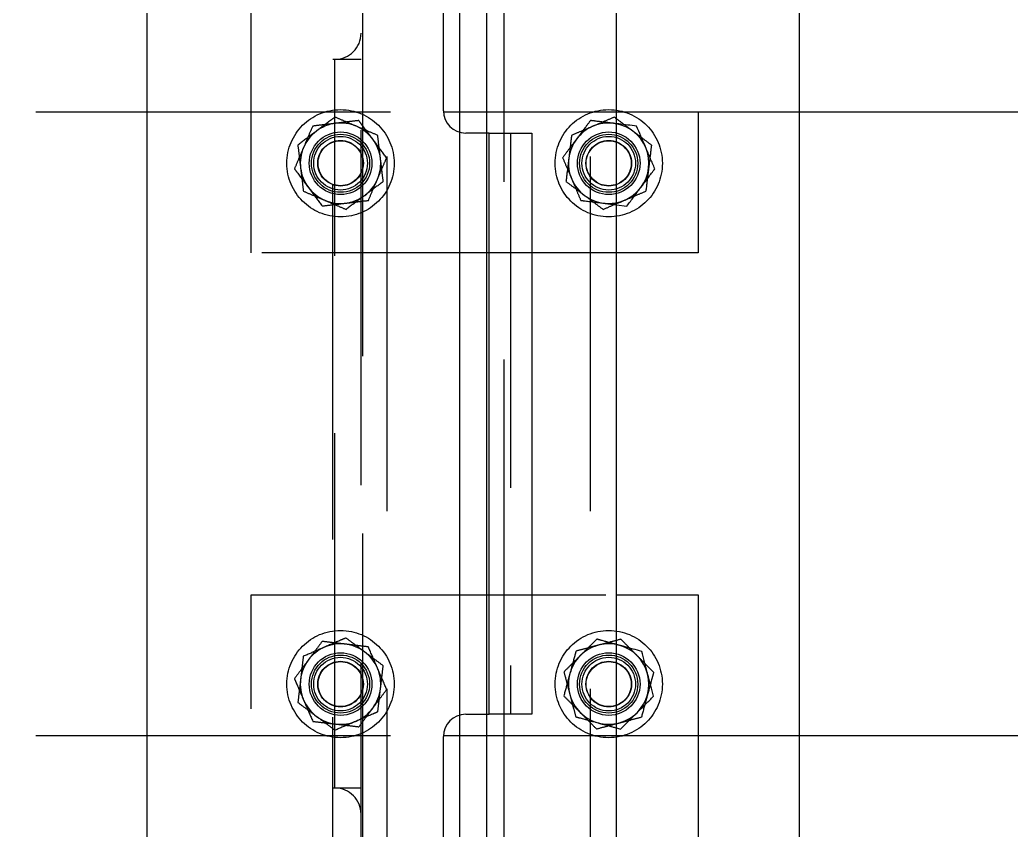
# Model space of a CAD drawing. Header units: metres. Extents: x 0 to 21025, y 0 to 14850.
# Drawn here: x 1991 to 2212.8, y 9100.5 to 9281.7 of the extents above; entities that cross this region are included whole.
import ezdxf

# ---------------------------------------------------------------- set-up
doc = ezdxf.new("R2010")
doc.units = ezdxf.units.M
doc.header["$LTSCALE"] = 25
doc.linetypes.add('HIDDEN2', pattern=[4.7625, 3.175, -1.5875])
for name, color, linetype in [('SL1', 8, 'Continuous'), ('SL4', 4, 'Continuous'), ('ST1', 7, 'HIDDEN2')]:
    doc.layers.add(name, color=color, linetype=linetype)

msp = doc.modelspace()

# ---------------------------------------------------------------- linework, layer by layer
at = {"layer": 'SL1'}
for p, q in [((2095.567, 8634.36), (2095.567, 9557.32)), ((2089.467, 8626.447), (2089.467, 9549.408)), ((2019.517, 9008.519), (2019.517, 9374.249)), ((2165.517, 9261.149), (2165.517, 9374.249)), ((2165.517, 9121.619), (2165.517, 9261.149)), ((2165.517, 9008.519), (2165.517, 9121.619))]:
    msp.add_line(p, q, dxfattribs=at)
at = {"layer": 'SL4'}
for p, q in [((2085.802, 9261.384), (2085.802, 9326.624)), ((2085.807, 9261.149), (2875.564, 9261.149)), ((2099.439, 9256.384), (2099.439, 9261.149)), ((2124.552, 9121.619), (2124.552, 9261.149)), ((2142.802, 9261.149), (2142.802, 9229.634)), ((2096.039, 9256.384), (2090.802, 9256.384)), ((2096.039, 9256.384), (2105.564, 9256.384)), ((2096.039, 9126.384), (2096.039, 9256.384)), ((2105.564, 9256.384), (2105.564, 9126.384)), ((2124.552, 9240.356), (2126.879, 9240.074)), ((2142.802, 9229.634), (2124.552, 9229.634)), ((2124.552, 9153.134), (2142.802, 9153.134)), ((2142.802, 9153.134), (2142.802, 9121.619)), ((2125.171, 9141.816), (2124.552, 9141.985)), ((2124.552, 9141.962), (2125.171, 9141.816)), ((2090.802, 9126.384), (2096.039, 9126.384)), ((2105.564, 9126.384), (2096.039, 9126.384)), ((2099.439, 9121.619), (2099.439, 9126.384)), ((2124.552, 9123.327), (2125.446, 9123.083)), ((2085.802, 9056.144), (2085.802, 9121.384)), ((2085.807, 9121.619), (2875.564, 9121.619))]:
    msp.add_line(p, q, dxfattribs=at)
for centre, radius, start, end in [((2090.802, 9261.384), 5, 180, 270), ((2122.802, 9249.634), 9, 23.09764, 78.78773), ((2122.802, 9249.634), 9, 323.09764, 23.09764), ((2122.802, 9249.634), 9, 281.21227, 323.09764), ((2122.802, 9133.134), 9, 14.73852, 74.73852), ((2122.802, 9133.134), 9, 314.73852, 14.73852), ((2090.802, 9121.384), 5, 90, 180), ((2122.802, 9133.134), 9, 281.21227, 314.73852)]:
    msp.add_arc(centre, radius, start, end, dxfattribs=at)
for points, knots in [([(2129.042, 9257.944), (2127.716, 9258.104), (2126.234, 9258.284), (2124.713, 9258.468), (2124.552, 9258.487)], [0, 0, 0, 0, 0.8939679, 1, 1, 1, 1]), ([(2131.08, 9253.164), (2131.032, 9253.278), (2130.666, 9254.136), (2129.976, 9255.753), (2129.355, 9257.209), (2129.042, 9257.944)], [0, 0, 0, 0, 0.07009, 0.5307844, 1, 1, 1, 1]), ([(2133.119, 9248.385), (2132.788, 9249.161), (2132.119, 9250.728), (2131.429, 9252.347), (2131.08, 9253.164)], [0, 0, 0, 0, 0.495458, 1, 1, 1, 1]), ([(2129.999, 9244.229), (2130.073, 9244.328), (2130.633, 9245.074), (2131.689, 9246.48), (2132.639, 9247.746), (2133.119, 9248.385)], [0, 0, 0, 0, 0.07009, 0.5307844, 1, 1, 1, 1]), ([(2126.879, 9240.074), (2127.385, 9240.749), (2128.408, 9242.111), (2129.465, 9243.519), (2129.999, 9244.229)], [0, 0, 0, 0, 0.495458, 1, 1, 1, 1]), ([(2130.184, 9140.448), (2128.894, 9140.8), (2127.24, 9141.251), (2125.544, 9141.714), (2125.171, 9141.816)], [0, 0, 0, 0, 0.7796361, 1, 1, 1, 1]), ([(2131.506, 9135.423), (2131.474, 9135.542), (2131.237, 9136.444), (2130.789, 9138.145), (2130.387, 9139.676), (2130.184, 9140.448)], [0, 0, 0, 0, 0.07009, 0.5307844, 1, 1, 1, 1]), ([(2132.827, 9130.398), (2132.613, 9131.214), (2132.179, 9132.861), (2131.732, 9134.564), (2131.506, 9135.423)], [0, 0, 0, 0, 0.495458, 1, 1, 1, 1]), ([(2129.137, 9126.741), (2129.224, 9126.827), (2129.887, 9127.484), (2131.136, 9128.722), (2132.26, 9129.836), (2132.827, 9130.398)], [0, 0, 0, 0, 0.07009, 0.5307844, 1, 1, 1, 1]), ([(2125.446, 9123.083), (2126.045, 9123.677), (2127.255, 9124.876), (2128.505, 9126.115), (2129.137, 9126.741)], [0, 0, 0, 0, 0.495458, 1, 1, 1, 1])]:
    msp.add_open_spline(points, degree=3, knots=knots, dxfattribs=at)
at = {"layer": 'ST1'}
for p, q in [((2042.802, 9229.634), (2042.802, 9374.249)), ((2142.802, 9375.249), (2142.802, 9261.149)), ((2061.052, 9046.384), (2061.052, 9336.384)), ((2124.552, 9261.149), (2124.552, 9336.384)), ((2073.252, 9052.734), (2073.252, 9330.034)), ((2118.702, 9052.734), (2118.702, 9330.034)), ((2067.402, 9058.584), (2067.402, 9324.184)), ((2067.689, 9285.884), (2067.689, 9096.884)), ((2099.439, 9261.149), (2099.439, 9285.884)), ((2061.052, 9272.884), (2061.552, 9272.884)), ((2061.552, 9272.884), (2067.402, 9272.884)), ((2061.552, 9109.884), (2061.552, 9272.884)), ((1875.564, 9261.149), (2085.807, 9261.149)), ((2123.883, 9258.568), (2124.552, 9258.462)), ((2124.552, 9258.487), (2123.883, 9258.568)), ((2096.039, 9126.384), (2096.039, 9256.384)), ((2099.439, 9126.384), (2099.439, 9256.384)), ((2100.802, 9256.384), (2100.802, 9126.384)), ((2124.552, 9229.634), (2042.802, 9229.634)), ((2042.802, 9008.519), (2042.802, 9153.134)), ((2042.802, 9153.134), (2124.552, 9153.134)), ((1875.564, 9121.619), (2085.807, 9121.619)), ((2099.439, 9096.884), (2099.439, 9121.619)), ((2124.552, 9046.384), (2124.552, 9121.619)), ((2142.802, 9121.619), (2142.802, 9007.519)), ((2061.552, 9109.884), (2061.052, 9109.884)), ((2067.402, 9109.884), (2061.552, 9109.884))]:
    msp.add_line(p, q, dxfattribs=at)
for centre, radius in [((2062.802, 9249.634), 12), ((2122.802, 9249.634), 12), ((2062.802, 9249.634), 7), ((2062.802, 9249.634), 6.5), ((2122.802, 9249.634), 7), ((2122.802, 9249.634), 6.5), ((2062.802, 9249.634), 6), ((2062.802, 9249.634), 5.1), ((2062.802, 9249.634), 5.036), ((2122.802, 9249.634), 6), ((2122.802, 9249.634), 5.1), ((2122.802, 9249.634), 5.036), ((2062.802, 9133.134), 12), ((2122.802, 9133.134), 12), ((2062.802, 9133.134), 7), ((2062.802, 9133.134), 6.5), ((2062.802, 9133.134), 6), ((2062.802, 9133.134), 5.1), ((2122.802, 9133.134), 7), ((2122.802, 9133.134), 6.5), ((2122.802, 9133.134), 6), ((2122.802, 9133.134), 5.1), ((2062.802, 9133.134), 5.036), ((2122.802, 9133.134), 5.036)]:
    msp.add_circle(centre, radius, dxfattribs=at)
for centre, radius, start, end in [((2061.552, 9278.734), 5.85, 270, 0), ((2062.802, 9249.634), 9, 96.8699, 156.8699), ((2062.802, 9249.634), 9, 36.8699, 96.8699), ((2122.802, 9249.634), 9, 83.09764, 143.09764), ((2062.802, 9249.634), 9, 336.8699, 36.8699), ((2122.802, 9249.634), 9, 143.09764, 203.09764), ((2062.802, 9249.634), 9, 156.8699, 216.8699), ((2062.802, 9249.634), 9, 276.8699, 336.8699), ((2122.802, 9249.634), 9, 203.09764, 263.09764), ((2062.802, 9249.634), 9, 216.8699, 276.8699), ((2122.802, 9249.634), 9, 263.09764, 281.21227), ((2062.802, 9133.134), 9, 83.31178, 143.31178), ((2062.802, 9133.134), 9, 23.31178, 83.31178), ((2122.802, 9133.134), 9, 78.78773, 134.73852), ((2062.802, 9133.134), 9, 143.31178, 203.31178), ((2122.802, 9133.134), 9, 134.73852, 194.73852), ((2062.802, 9133.134), 9, 323.31178, 23.31178), ((2062.802, 9133.134), 9, 203.31178, 263.31178), ((2122.802, 9133.134), 9, 194.73852, 254.73852), ((2062.802, 9133.134), 9, 263.31178, 323.31178), ((2122.802, 9133.134), 9, 254.73852, 281.21227), ((2061.552, 9104.034), 5.85, 0, 90)]:
    msp.add_arc(centre, radius, start, end, dxfattribs=at)
for points, knots in [([(2061.725, 9258.569), (2061.603, 9258.554), (2060.677, 9258.443), (2058.931, 9258.232), (2057.359, 9258.043), (2056.566, 9257.947)], [0, 0, 0, 0, 0.07009, 0.5307844, 1, 1, 1, 1]), ([(2061.559, 9259.951), (2061.21, 9259.69), (2059.855, 9258.673), (2058.447, 9257.617), (2057.402, 9256.834)], [0, 0, 0, 0, 0.2575513, 1, 1, 1, 1]), ([(2066.337, 9257.91), (2066.224, 9257.958), (2065.366, 9258.325), (2063.749, 9259.016), (2062.293, 9259.638), (2061.559, 9259.951)], [0, 0, 0, 0, 0.07009, 0.5307844, 1, 1, 1, 1]), ([(2066.884, 9259.19), (2066.046, 9259.09), (2064.355, 9258.886), (2062.607, 9258.675), (2061.725, 9258.569)], [0, 0, 0, 0, 0.495458, 1, 1, 1, 1]), ([(2070.002, 9255.034), (2069.153, 9256.165), (2068.098, 9257.572), (2067.083, 9258.925), (2066.884, 9259.19)], [0, 0, 0, 0, 0.8036473, 1, 1, 1, 1]), ([(2118.725, 9259.193), (2118.218, 9258.518), (2117.195, 9257.156), (2116.138, 9255.748), (2115.605, 9255.038)], [0, 0, 0, 0, 0.495458, 1, 1, 1, 1]), ([(2123.883, 9258.568), (2122.48, 9258.738), (2120.734, 9258.95), (2119.054, 9259.153), (2118.725, 9259.193)], [0, 0, 0, 0, 0.8036473, 1, 1, 1, 1]), ([(2124.051, 9259.951), (2123.274, 9259.62), (2121.708, 9258.951), (2120.088, 9258.261), (2119.271, 9257.912)], [0, 0, 0, 0, 0.495458, 1, 1, 1, 1]), ([(2128.206, 9256.831), (2128.107, 9256.904), (2127.361, 9257.465), (2125.955, 9258.52), (2124.689, 9259.471), (2124.051, 9259.951)], [0, 0, 0, 0, 0.07009, 0.5307844, 1, 1, 1, 1]), ([(2057.402, 9256.834), (2057.024, 9256.55), (2055.617, 9255.495), (2054.247, 9254.467), (2053.245, 9253.716)], [0, 0, 0, 0, 0.26863361, 1, 1, 1, 1]), ([(2056.566, 9257.947), (2056.235, 9257.171), (2055.566, 9255.605), (2054.874, 9253.986), (2054.525, 9253.169)], [0, 0, 0, 0, 0.495458, 1, 1, 1, 1]), ([(2071.115, 9255.869), (2070.339, 9256.2), (2068.773, 9256.87), (2067.154, 9257.561), (2066.337, 9257.91)], [0, 0, 0, 0, 0.495458, 1, 1, 1, 1]), ([(2071.737, 9250.71), (2071.722, 9250.832), (2071.611, 9251.758), (2071.4, 9253.504), (2071.211, 9255.076), (2071.115, 9255.869)], [0, 0, 0, 0, 0.07009, 0.5307844, 1, 1, 1, 1]), ([(2114.491, 9255.874), (2114.439, 9255.441), (2114.235, 9253.759), (2114.024, 9252.012), (2113.867, 9250.715)], [0, 0, 0, 0, 0.2575513, 1, 1, 1, 1]), ([(2119.271, 9257.912), (2119.158, 9257.864), (2118.3, 9257.498), (2116.682, 9256.808), (2115.226, 9256.187), (2114.491, 9255.874)], [0, 0, 0, 0, 0.07009, 0.5307844, 1, 1, 1, 1]), ([(2132.361, 9253.71), (2131.686, 9254.217), (2130.324, 9255.24), (2128.916, 9256.297), (2128.206, 9256.831)], [0, 0, 0, 0, 0.495458, 1, 1, 1, 1]), ([(2053.245, 9253.716), (2053.346, 9252.878), (2053.549, 9251.187), (2053.76, 9249.439), (2053.866, 9248.557)], [0, 0, 0, 0, 0.495458, 1, 1, 1, 1]), ([(2073.119, 9250.877), (2072.317, 9251.946), (2071.289, 9253.317), (2070.234, 9254.724), (2070.002, 9255.034)], [0, 0, 0, 0, 0.7796361, 1, 1, 1, 1]), ([(2115.605, 9255.038), (2115.531, 9254.939), (2114.971, 9254.193), (2113.915, 9252.787), (2112.964, 9251.521), (2112.485, 9250.882)], [0, 0, 0, 0, 0.07009, 0.5307844, 1, 1, 1, 1]), ([(2132.361, 9253.71), (2132.308, 9253.277), (2132.105, 9251.596), (2131.893, 9249.849), (2131.736, 9248.552)], [0, 0, 0, 0, 0.2575513, 1, 1, 1, 1]), ([(2054.525, 9253.169), (2054.477, 9253.056), (2054.11, 9252.198), (2053.42, 9250.581), (2052.798, 9249.125), (2052.484, 9248.39)], [0, 0, 0, 0, 0.07009, 0.5307844, 1, 1, 1, 1]), ([(2071.078, 9246.098), (2071.127, 9246.211), (2071.493, 9247.069), (2072.184, 9248.686), (2072.806, 9250.142), (2073.119, 9250.877)], [0, 0, 0, 0, 0.07009, 0.5307844, 1, 1, 1, 1]), ([(2072.359, 9245.551), (2072.258, 9246.389), (2072.054, 9248.08), (2071.843, 9249.828), (2071.737, 9250.71)], [0, 0, 0, 0, 0.495458, 1, 1, 1, 1]), ([(2112.485, 9250.882), (2112.816, 9250.106), (2113.484, 9248.54), (2114.175, 9246.92), (2114.523, 9246.103)], [0, 0, 0, 0, 0.495458, 1, 1, 1, 1]), ([(2113.867, 9250.715), (2113.81, 9250.246), (2113.599, 9248.5), (2113.393, 9246.8), (2113.242, 9245.557)], [0, 0, 0, 0, 0.2686336, 1, 1, 1, 1]), ([(2052.484, 9248.39), (2052.683, 9248.125), (2053.698, 9246.772), (2054.753, 9245.365), (2055.602, 9244.234)], [0, 0, 0, 0, 0.1963527, 1, 1, 1, 1]), ([(2053.866, 9248.557), (2053.881, 9248.435), (2053.993, 9247.509), (2054.203, 9245.763), (2054.392, 9244.191), (2054.488, 9243.398)], [0, 0, 0, 0, 0.07009, 0.5307844, 1, 1, 1, 1]), ([(2131.736, 9248.552), (2131.68, 9248.083), (2131.468, 9246.337), (2131.262, 9244.637), (2131.112, 9243.393)], [0, 0, 0, 0, 0.2686336, 1, 1, 1, 1]), ([(2072.359, 9245.551), (2072.01, 9245.29), (2070.655, 9244.273), (2069.247, 9243.217), (2068.202, 9242.434)], [0, 0, 0, 0, 0.2575513, 1, 1, 1, 1]), ([(2069.037, 9241.32), (2069.369, 9242.096), (2070.038, 9243.662), (2070.729, 9245.281), (2071.078, 9246.098)], [0, 0, 0, 0, 0.495458, 1, 1, 1, 1]), ([(2113.242, 9245.557), (2113.917, 9245.05), (2115.279, 9244.027), (2116.687, 9242.97), (2117.398, 9242.437)], [0, 0, 0, 0, 0.49545796, 1, 1, 1, 1]), ([(2114.523, 9246.103), (2114.571, 9245.99), (2114.937, 9245.132), (2115.627, 9243.514), (2116.248, 9242.058), (2116.562, 9241.323)], [0, 0, 0, 0, 0.07009, 0.5307844, 1, 1, 1, 1]), ([(2054.488, 9243.398), (2055.264, 9243.067), (2056.83, 9242.398), (2058.449, 9241.706), (2059.266, 9241.357)], [0, 0, 0, 0, 0.495458, 1, 1, 1, 1]), ([(2055.602, 9244.234), (2055.834, 9243.924), (2056.889, 9242.517), (2057.917, 9241.146), (2058.719, 9240.077)], [0, 0, 0, 0, 0.2203639, 1, 1, 1, 1]), ([(2126.332, 9241.355), (2126.446, 9241.403), (2127.304, 9241.769), (2128.921, 9242.459), (2130.377, 9243.08), (2131.112, 9243.393)], [0, 0, 0, 0, 0.07009, 0.5307844, 1, 1, 1, 1]), ([(2058.719, 9240.077), (2059.557, 9240.178), (2061.248, 9240.381), (2062.996, 9240.592), (2063.878, 9240.698)], [0, 0, 0, 0, 0.495458, 1, 1, 1, 1]), ([(2059.266, 9241.357), (2059.38, 9241.309), (2060.237, 9240.942), (2061.855, 9240.251), (2063.31, 9239.63), (2064.045, 9239.316)], [0, 0, 0, 0, 0.07009, 0.5307844, 1, 1, 1, 1]), ([(2063.878, 9240.698), (2064, 9240.713), (2064.926, 9240.824), (2066.672, 9241.035), (2068.244, 9241.224), (2069.037, 9241.32)], [0, 0, 0, 0, 0.07009, 0.5307844, 1, 1, 1, 1]), ([(2068.202, 9242.434), (2067.824, 9242.15), (2066.417, 9241.095), (2065.047, 9240.067), (2064.045, 9239.316)], [0, 0, 0, 0, 0.2686336, 1, 1, 1, 1]), ([(2116.562, 9241.323), (2116.891, 9241.283), (2118.57, 9241.08), (2120.317, 9240.869), (2121.72, 9240.699)], [0, 0, 0, 0, 0.1963527, 1, 1, 1, 1]), ([(2117.398, 9242.437), (2117.496, 9242.363), (2118.242, 9241.803), (2119.648, 9240.747), (2120.914, 9239.796), (2121.553, 9239.317)], [0, 0, 0, 0, 0.07009, 0.5307844, 1, 1, 1, 1]), ([(2121.553, 9239.317), (2122.329, 9239.648), (2123.896, 9240.316), (2125.515, 9241.007), (2126.332, 9241.355)], [0, 0, 0, 0, 0.495458, 1, 1, 1, 1]), ([(2121.72, 9240.699), (2122.105, 9240.652), (2123.062, 9240.536), (2123.995, 9240.423), (2124.552, 9240.356)], [0, 0, 0, 0, 0.4026836, 1, 1, 1, 1]), ([(2058.689, 9142.678), (2058.185, 9142.001), (2057.167, 9140.635), (2056.115, 9139.223), (2055.585, 9138.511)], [0, 0, 0, 0, 0.495458, 1, 1, 1, 1]), ([(2063.85, 9142.072), (2063.728, 9142.087), (2062.801, 9142.195), (2061.055, 9142.4), (2059.482, 9142.584), (2058.689, 9142.678)], [0, 0, 0, 0, 0.07009, 0.5307844, 1, 1, 1, 1]), ([(2064.012, 9143.455), (2063.611, 9143.283), (2062.056, 9142.612), (2060.44, 9141.916), (2059.24, 9141.399)], [0, 0, 0, 0, 0.2575513, 1, 1, 1, 1]), ([(2068.179, 9140.351), (2068.08, 9140.424), (2067.332, 9140.982), (2065.922, 9142.032), (2064.653, 9142.978), (2064.012, 9143.455)], [0, 0, 0, 0, 0.07009, 0.5307844, 1, 1, 1, 1]), ([(2120.158, 9143.184), (2119.558, 9142.59), (2118.348, 9141.391), (2117.098, 9140.152), (2116.467, 9139.527)], [0, 0, 0, 0, 0.495458, 1, 1, 1, 1]), ([(2124.552, 9141.985), (2123.397, 9142.3), (2121.909, 9142.706), (2120.478, 9143.097), (2120.158, 9143.184)], [0, 0, 0, 0, 0.7761452, 1, 1, 1, 1]), ([(2125.537, 9143.159), (2124.721, 9142.945), (2123.074, 9142.511), (2121.371, 9142.063), (2120.512, 9141.837)], [0, 0, 0, 0, 0.495458, 1, 1, 1, 1]), ([(2129.195, 9139.468), (2129.108, 9139.556), (2128.451, 9140.218), (2127.214, 9141.468), (2126.099, 9142.592), (2125.537, 9143.159)], [0, 0, 0, 0, 0.07009003, 0.53078443, 1, 1, 1, 1]), ([(2059.24, 9141.399), (2058.806, 9141.212), (2057.191, 9140.516), (2055.618, 9139.838), (2054.468, 9139.343)], [0, 0, 0, 0, 0.2686336, 1, 1, 1, 1]), ([(2069.011, 9141.467), (2068.173, 9141.565), (2066.481, 9141.764), (2064.732, 9141.969), (2063.85, 9142.072)], [0, 0, 0, 0, 0.495458, 1, 1, 1, 1]), ([(2071.067, 9136.695), (2070.508, 9137.993), (2069.811, 9139.609), (2069.142, 9141.162), (2069.011, 9141.467)], [0, 0, 0, 0, 0.8036473, 1, 1, 1, 1]), ([(2115.487, 9140.516), (2115.372, 9140.095), (2114.926, 9138.461), (2114.463, 9136.763), (2114.119, 9135.503)], [0, 0, 0, 0, 0.2575513, 1, 1, 1, 1]), ([(2120.512, 9141.837), (2120.393, 9141.806), (2119.491, 9141.569), (2117.79, 9141.121), (2116.259, 9140.719), (2115.487, 9140.516)], [0, 0, 0, 0, 0.07009, 0.5307844, 1, 1, 1, 1]), ([(2055.585, 9138.511), (2055.511, 9138.412), (2054.954, 9137.664), (2053.903, 9136.254), (2052.957, 9134.984), (2052.48, 9134.344)], [0, 0, 0, 0, 0.07009, 0.5307844, 1, 1, 1, 1]), ([(2054.468, 9139.343), (2054.37, 9138.504), (2054.171, 9136.813), (2053.966, 9135.064), (2053.863, 9134.182)], [0, 0, 0, 0, 0.49545796, 1, 1, 1, 1]), ([(2072.346, 9137.246), (2071.669, 9137.75), (2070.303, 9138.768), (2068.891, 9139.82), (2068.179, 9140.351)], [0, 0, 0, 0, 0.495458, 1, 1, 1, 1]), ([(2116.467, 9139.527), (2116.379, 9139.44), (2115.717, 9138.783), (2114.468, 9137.545), (2113.343, 9136.431), (2112.776, 9135.869)], [0, 0, 0, 0, 0.07009, 0.5307844, 1, 1, 1, 1]), ([(2132.852, 9135.777), (2132.258, 9136.377), (2131.059, 9137.587), (2129.82, 9138.837), (2129.195, 9139.468)], [0, 0, 0, 0, 0.495458, 1, 1, 1, 1]), ([(2073.123, 9131.923), (2072.594, 9133.151), (2071.916, 9134.725), (2071.22, 9136.339), (2071.067, 9136.695)], [0, 0, 0, 0, 0.7796361, 1, 1, 1, 1]), ([(2071.74, 9132.085), (2071.755, 9132.208), (2071.863, 9133.134), (2072.068, 9134.881), (2072.253, 9136.453), (2072.346, 9137.246)], [0, 0, 0, 0, 0.07009, 0.5307844, 1, 1, 1, 1]), ([(2052.48, 9134.344), (2052.611, 9134.039), (2053.281, 9132.486), (2053.977, 9130.87), (2054.536, 9129.572)], [0, 0, 0, 0, 0.1963527, 1, 1, 1, 1]), ([(2053.863, 9134.182), (2053.849, 9134.059), (2053.74, 9133.133), (2053.535, 9131.386), (2053.351, 9129.814), (2053.258, 9129.021)], [0, 0, 0, 0, 0.07009, 0.5307844, 1, 1, 1, 1]), ([(2114.119, 9135.503), (2113.995, 9135.047), (2113.532, 9133.35), (2113.081, 9131.698), (2112.751, 9130.49)], [0, 0, 0, 0, 0.2686336, 1, 1, 1, 1]), ([(2112.776, 9135.869), (2112.991, 9135.053), (2113.424, 9133.406), (2113.872, 9131.703), (2114.098, 9130.844)], [0, 0, 0, 0, 0.495458, 1, 1, 1, 1]), ([(2132.852, 9135.777), (2132.737, 9135.357), (2132.291, 9133.723), (2131.828, 9132.025), (2131.484, 9130.765)], [0, 0, 0, 0, 0.2575513, 1, 1, 1, 1]), ([(2070.019, 9127.756), (2070.092, 9127.855), (2070.65, 9128.603), (2071.7, 9130.013), (2072.646, 9131.283), (2073.123, 9131.923)], [0, 0, 0, 0, 0.07009, 0.5307844, 1, 1, 1, 1]), ([(2071.135, 9126.925), (2071.234, 9127.763), (2071.432, 9129.454), (2071.637, 9131.203), (2071.74, 9132.085)], [0, 0, 0, 0, 0.495458, 1, 1, 1, 1]), ([(2054.536, 9129.572), (2054.69, 9129.216), (2055.385, 9127.602), (2056.064, 9126.027), (2056.593, 9124.8)], [0, 0, 0, 0, 0.2203639, 1, 1, 1, 1]), ([(2112.751, 9130.49), (2113.345, 9129.89), (2114.544, 9128.68), (2115.783, 9127.43), (2116.409, 9126.799)], [0, 0, 0, 0, 0.495458, 1, 1, 1, 1]), ([(2114.098, 9130.844), (2114.129, 9130.725), (2114.366, 9129.823), (2114.814, 9128.122), (2115.217, 9126.591), (2115.42, 9125.819)], [0, 0, 0, 0, 0.07009, 0.5307844, 1, 1, 1, 1]), ([(2131.484, 9130.765), (2131.36, 9130.309), (2130.897, 9128.612), (2130.446, 9126.96), (2130.117, 9125.752)], [0, 0, 0, 0, 0.2686336, 1, 1, 1, 1]), ([(2053.258, 9129.021), (2053.934, 9128.517), (2055.3, 9127.499), (2056.712, 9126.447), (2057.425, 9125.916)], [0, 0, 0, 0, 0.495458, 1, 1, 1, 1]), ([(2066.914, 9123.59), (2067.418, 9124.266), (2068.436, 9125.632), (2069.488, 9127.044), (2070.019, 9127.756)], [0, 0, 0, 0, 0.495458, 1, 1, 1, 1]), ([(2057.425, 9125.916), (2057.523, 9125.843), (2058.271, 9125.286), (2059.681, 9124.235), (2060.951, 9123.289), (2061.591, 9122.812)], [0, 0, 0, 0, 0.07009, 0.5307844, 1, 1, 1, 1]), ([(2071.135, 9126.925), (2070.735, 9126.752), (2069.179, 9126.082), (2067.563, 9125.385), (2066.363, 9124.868)], [0, 0, 0, 0, 0.25755135, 1, 1, 1, 1]), ([(2115.42, 9125.819), (2115.74, 9125.731), (2117.372, 9125.286), (2119.069, 9124.823), (2120.433, 9124.451)], [0, 0, 0, 0, 0.1963527, 1, 1, 1, 1]), ([(2116.409, 9126.799), (2116.495, 9126.711), (2117.152, 9126.049), (2118.39, 9124.8), (2119.504, 9123.675), (2120.066, 9123.108)], [0, 0, 0, 0, 0.07009, 0.5307844, 1, 1, 1, 1]), ([(2125.091, 9124.43), (2125.21, 9124.461), (2126.112, 9124.698), (2127.813, 9125.146), (2129.344, 9125.548), (2130.117, 9125.752)], [0, 0, 0, 0, 0.07009, 0.5307844, 1, 1, 1, 1]), ([(2056.593, 9124.8), (2057.431, 9124.702), (2059.122, 9124.503), (2060.871, 9124.298), (2061.753, 9124.195)], [0, 0, 0, 0, 0.495458, 1, 1, 1, 1]), ([(2066.363, 9124.868), (2065.929, 9124.681), (2064.314, 9123.985), (2062.741, 9123.308), (2061.591, 9122.812)], [0, 0, 0, 0, 0.2686336, 1, 1, 1, 1]), ([(2061.753, 9124.195), (2061.876, 9124.18), (2062.802, 9124.072), (2064.549, 9123.867), (2066.121, 9123.683), (2066.914, 9123.59)], [0, 0, 0, 0, 0.07009, 0.5307844, 1, 1, 1, 1]), ([(2120.066, 9123.108), (2120.882, 9123.322), (2122.529, 9123.756), (2124.232, 9124.204), (2125.091, 9124.43)], [0, 0, 0, 0, 0.495458, 1, 1, 1, 1]), ([(2120.433, 9124.451), (2120.807, 9124.349), (2122.2, 9123.969), (2123.558, 9123.598), (2124.552, 9123.327)], [0, 0, 0, 0, 0.2684032, 1, 1, 1, 1])]:
    msp.add_open_spline(points, degree=3, knots=knots, dxfattribs=at)

doc.saveas('drawing.dxf')
